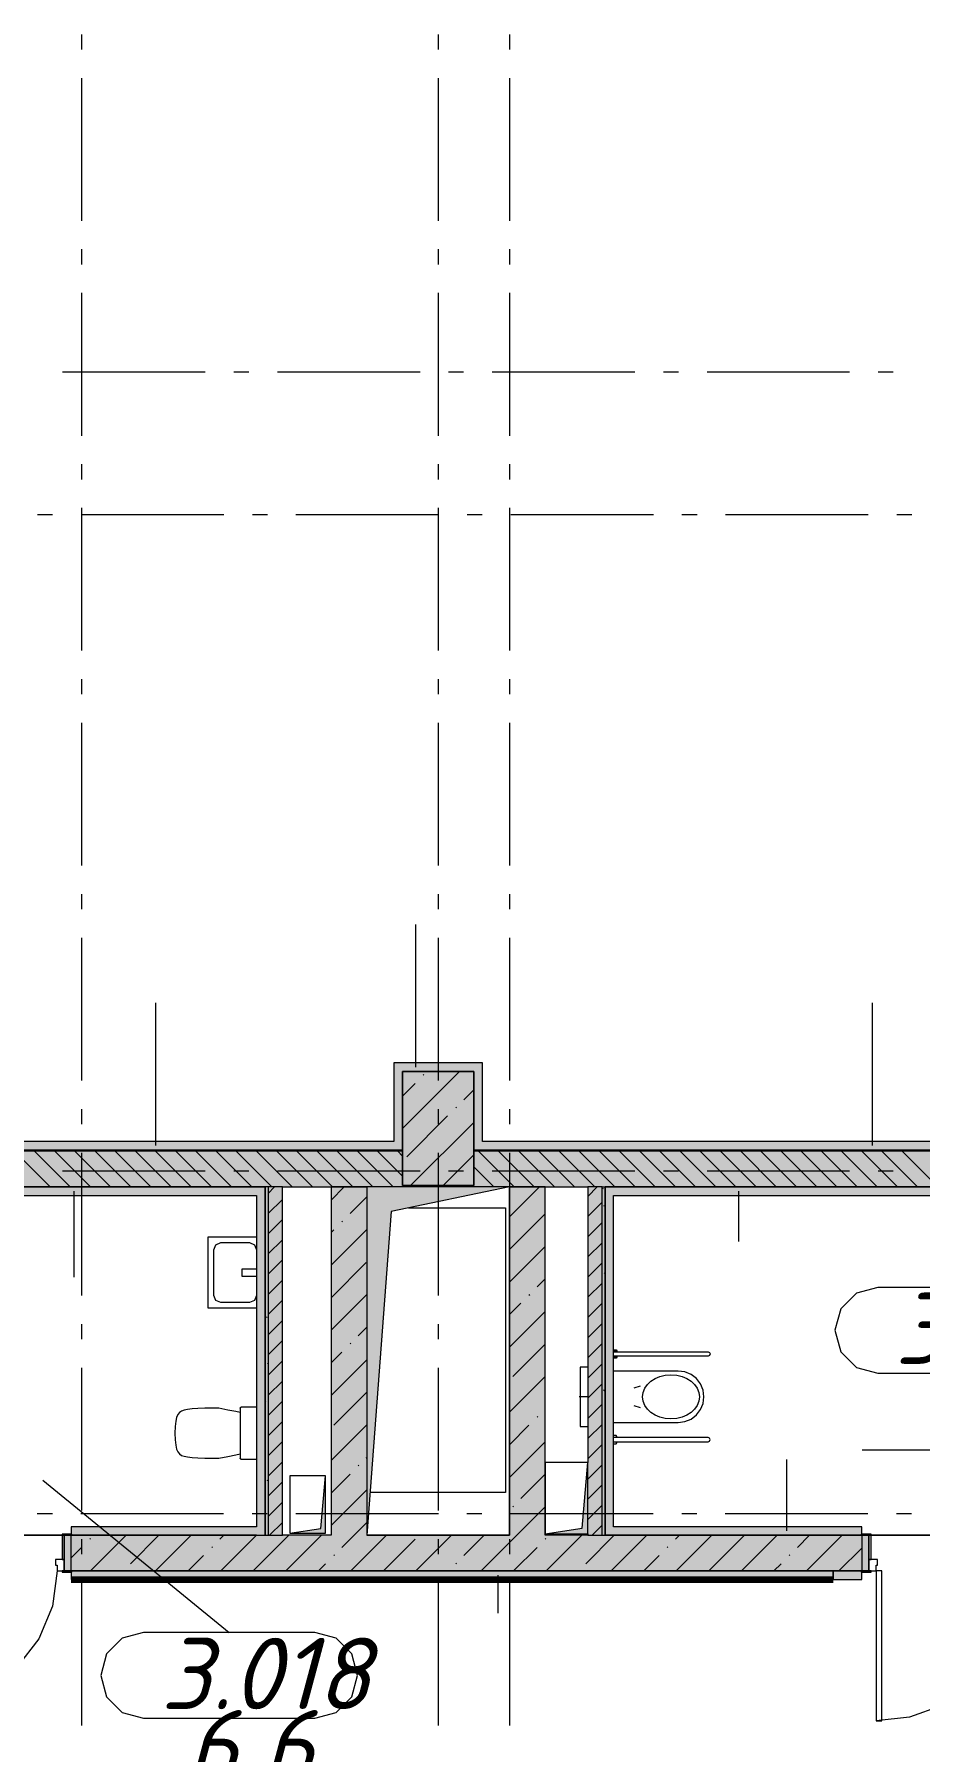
# Model space of a CAD drawing. Header units: millimetres. Extents: x -537608 to 253996, y -217170 to 186033.
# Drawn here: x -260357 to -254150, y 159255 to 171286 of the extents above; entities that cross this region are included whole.
import ezdxf

# ---------------------------------------------------------------- set-up
doc = ezdxf.new("R2010")
doc.units = ezdxf.units.MM
doc.layers.add('16) Лак 1.6м', color=160, linetype='Continuous', lineweight=90)
doc.layers.add('PDF _Геометрия', color=7, linetype='Continuous')
doc.layers.add('PDF _Текст', color=7, linetype='Continuous')
doc.layers.add('PDF _Сплошная заливка', color=7, linetype='Continuous', true_color=0xffffff)
doc.styles.add('PDF ISOCPEUR Italic', font='isocpeui.ttf')

msp = doc.modelspace()

# ---------------------------------------------------------------- hatches: boundary and pattern name
at = {"layer": 'PDF _Сплошная заливка', "transparency": 33554559}
for points in [[(-257776.1869, 163220.9057), (-257276.1893, 163220.9057), (-257276.1893, 164020.9045), (-257776.1869, 164020.9045), (-257776.1869, 163372.0366)], [(-246632.8397, 163211.254), (-246626.1914, 163211.254), (-246626.1914, 163461.2528), (-251276.1877, 163461.2528), (-251276.1877, 163220.9057), (-251776.1897, 163220.9057), (-251776.1897, 163461.2528), (-257276.1893, 163461.2528), (-257276.1893, 163220.9057), (-257776.1869, 163220.9057), (-257776.1869, 163461.2528), (-263516.1849, 163461.2528), (-263516.1849, 163211.254), (-246964.4548, 163211.254)], [(-258738.26, 160771.2537), (-258718.2633, 160771.2537), (-258718.2633, 163211.254), (-258738.26, 163211.254), (-258738.26, 161248.1888)], [(-256376.1901, 160771.2537), (-256356.1892, 160771.2537), (-256356.1892, 163211.254), (-256376.1901, 163211.254), (-256376.1901, 161248.1888)]]:
    msp.add_hatch(color=256, dxfattribs=at).paths.add_polyline_path(points)
at = {"layer": 'PDF _Сплошная заливка', "true_color": 0xff7d7d, "transparency": 33554559}
msp.add_hatch(color=11, dxfattribs=at).paths.add_polyline_path([(-258321.009, 163470.9045), (-257776.1869, 163470.9045), (-257776.1869, 163530.9052), (-263526.1875, 163530.9052), (-263526.1875, 163470.9045), (-261660.4854, 163470.9045)])
at = {"layer": 'PDF _Сплошная заливка', "true_color": 0xbce362, "transparency": 33554559}
for points in [[(-258798.2628, 163151.2534), (-258738.26, 163151.2534), (-258738.26, 163211.254), (-261447.8252, 163211.254), (-261447.8252, 163151.2534), (-259990.745, 163151.2534)], [(-251836.1882, 163151.2534), (-251776.1897, 163151.2534), (-251776.1897, 163211.254), (-256356.1892, 163211.254), (-256356.1892, 163151.2534), (-252476.9243, 163151.2534)], [(-256356.1892, 160831.2543), (-256296.1864, 160831.2543), (-256296.1864, 163151.2534), (-256356.1892, 163151.2534), (-256356.1892, 161248.1888)]]:
    msp.add_hatch(color=63, dxfattribs=at).paths.add_polyline_path(points)
at = {"layer": 'PDF _Сплошная заливка', "true_color": 0xe2e2e2, "transparency": 33554559}
for points in [[(-256476.1862, 160781.2541), (-256479.0625, 161248.1888), (-256516.1881, 160821.2538), (-256776.1874, 160781.2541), (-256651.2687, 160781.2541)], [(-258316.1864, 160786.5935), (-258316.1864, 161186.5928), (-258348.6874, 160819.0923), (-258566.1874, 160786.5935), (-258321.009, 160786.5935)]]:
    msp.add_hatch(color=254, dxfattribs=at).paths.add_polyline_path(points)
at = {"layer": 'PDF _Сплошная заливка', "transparency": 33554559}
h = msp.add_hatch(color=256, dxfattribs=at)
h.paths.add_polyline_path([(-256776.1874, 160521.2527), (-256776.1874, 160771.2537), (-260097.8286, 160771.2537), (-260097.8286, 160521.2527), (-258321.009, 160521.2527)], flags=0)
h.paths.add_polyline_path([(-261252.8279, 160521.2527), (-261247.8287, 160521.2527), (-261247.8287, 160771.2537), (-262006.1851, 160771.2537), (-262006.1851, 160521.2527), (-261660.4854, 160521.2527)], flags=0)
h.paths.add_polyline_path([(-263156.1852, 160521.2527), (-263156.1852, 160771.2537), (-264326.1863, 160771.2537), (-264326.1863, 160521.2527), (-263161.1886, 160521.2527)], flags=0)
at = {"layer": 'PDF _Сплошная заливка', "true_color": 0xbce362, "transparency": 33554559}
h = msp.add_hatch(color=63, dxfattribs=at)
h.paths.add_polyline_path([(-259990.745, 160771.2537), (-258798.2628, 160771.2537), (-258798.2628, 160831.2543), (-260097.8286, 160831.2543), (-260097.8286, 160779.254), (-260092.8294, 160779.254), (-260092.8294, 160771.2537)], flags=0)
h.paths.add_polyline_path([(-261252.8279, 160771.2537), (-261252.8279, 160779.254), (-261247.8287, 160779.254), (-261247.8287, 160831.2543), (-261447.8252, 160831.2543), (-261447.8252, 160771.2537)], flags=0)
at = {"layer": 'PDF _Сплошная заливка', "true_color": 0xf4f4f4, "transparency": 33554559}
for points in [[(-260147.8288, 160521.2527), (-260097.8286, 160521.2527), (-260097.8286, 160771.2537), (-260147.8288, 160771.2537), (-260147.8288, 160540.2396)], [(-254556.1865, 160521.2527), (-254506.1864, 160521.2527), (-254506.1864, 160771.2537), (-254556.1865, 160771.2537), (-254556.1865, 160540.2396)]]:
    msp.add_hatch(color=7, dxfattribs=at).paths.add_polyline_path(points)
at = {"layer": 'PDF _Сплошная заливка', "transparency": 33554559}
h = msp.add_hatch(color=256, dxfattribs=at)
h.paths.add_polyline_path([(-251276.1877, 160521.2527), (-251276.1877, 160771.2537), (-251525.2026, 160771.2537), (-251526.1886, 160771.2537), (-253306.1904, 160771.2537), (-253306.1904, 160521.2527), (-251642.052, 160521.2527)], flags=0)
h.paths.add_polyline_path([(-254756.1873, 160521.2527), (-254556.1865, 160521.2527), (-254556.1865, 160771.2537), (-256776.1874, 160771.2537), (-256776.1874, 160521.2527), (-254981.5283, 160521.2527)], flags=0)
at = {"layer": 'PDF _Сплошная заливка', "true_color": 0xbce362, "transparency": 33554559}
h = msp.add_hatch(color=63, dxfattribs=at)
h.paths.add_polyline_path([(-251836.1882, 160771.2537), (-251836.1882, 160831.2543), (-253306.1904, 160831.2543), (-253306.1904, 160779.254), (-253301.1869, 160779.254), (-253301.1869, 160771.2537), (-252476.9243, 160771.2537)], flags=0)
h.paths.add_polyline_path([(-254981.5283, 160771.2537), (-254561.19, 160771.4259), (-254561.19, 160779.254), (-254556.1865, 160779.254), (-254556.1865, 160831.2543), (-256356.1892, 160831.2543), (-256356.1892, 160771.2537), (-255816.4007, 160771.2537)], flags=0)
at = {"layer": 'PDF _Сплошная заливка', "true_color": 0xff7d7d, "transparency": 33554559}
h = msp.add_hatch(color=11, dxfattribs=at)
h.paths.add_polyline_path([(-254756.1873, 160461.2542), (-254756.1873, 160521.2527), (-260092.8294, 160521.2527), (-260092.8294, 160513.2545), (-260097.8286, 160513.2545), (-260097.8286, 160461.2542), (-254981.5283, 160461.2542)], flags=0)
h.paths.add_polyline_path([(-262006.1851, 160461.2542), (-261247.8287, 160461.2542), (-261247.8287, 160513.2545), (-261252.8279, 160513.2545), (-261252.8279, 160521.2527), (-262001.1859, 160521.2527), (-262001.1859, 160513.2545), (-262006.1851, 160513.2545)], flags=0)
h.paths.add_polyline_path([(-263161.1886, 160461.2542), (-263156.1852, 160461.2542), (-263156.1852, 160513.2545), (-263161.1886, 160513.2545), (-263161.1886, 160521.2527), (-264326.1863, 160521.2527), (-264326.1863, 160461.2542)], flags=0)
at = {"layer": 'PDF _Сплошная заливка', "true_color": 0x6a8dc8, "transparency": 33554559}
h = msp.add_hatch(color=153, dxfattribs=at)
h.paths.add_polyline_path([(-253106.1896, 160461.2542), (-253106.1896, 160521.2527), (-253301.1869, 160519.7543), (-253301.1869, 160513.2545), (-253306.1904, 160513.2545), (-253306.1904, 160461.2542), (-253301.1869, 160461.2542)], flags=0)
h.paths.add_polyline_path([(-254556.1865, 160461.2542), (-254556.1865, 160513.2545), (-254561.19, 160513.2545), (-254561.19, 160521.2527), (-254756.1873, 160521.2527), (-254756.1873, 160461.2542), (-254561.19, 160461.2542)], flags=0)

# ---------------------------------------------------------------- linework, layer by layer
at = {"layer": '16) Лак 1.6м'}
msp.add_line((-260097.8286, 160461.2542), (-254756.1873, 160461.2542), dxfattribs=at)
at = {"layer": 'PDF _Геометрия', "color": 253, "lineweight": 9, "true_color": 0xaaaaaa}
for p, q in [((-260026.1869, 171285.9213), (-260026.1869, 171180.0864)), ((-257526.1859, 171285.9213), (-257526.1859, 171180.0864)), ((-257026.1883, 171285.9213), (-257026.1883, 171180.0864)), ((-260026.1869, 170980.0856), (-260026.1869, 169980.086)), ((-257526.1859, 170980.0856), (-257526.1859, 169980.086)), ((-257026.1883, 170980.0856), (-257026.1883, 169980.086)), ((-260026.1869, 169780.0853), (-260026.1869, 169674.2526)), ((-257526.1859, 169780.0853), (-257526.1859, 169674.2526)), ((-257026.1883, 169780.0853), (-257026.1883, 169674.2526)), ((-260026.1869, 169474.2518), (-260026.1869, 168474.2522)), ((-257526.1859, 169474.2518), (-257526.1859, 168474.2522)), ((-257026.1883, 169474.2518), (-257026.1883, 168474.2522)), ((-260158.7874, 168921.2528), (-259158.7878, 168921.2528)), ((-258958.7913, 168921.2528), (-258852.9564, 168921.2528)), ((-258652.9557, 168921.2528), (-257652.9561, 168921.2528)), ((-257452.9553, 168921.2528), (-257347.1248, 168921.2528)), ((-257147.124, 168921.2528), (-256147.1245, 168921.2528)), ((-255947.1237, 168921.2528), (-255841.2888, 168921.2528)), ((-255641.2881, 168921.2528), (-254641.2885, 168921.2528)), ((-254441.292, 168921.2528), (-254335.4571, 168921.2528)), ((-260026.1869, 168274.2536), (-260026.1869, 168168.4187)), ((-257526.1859, 168274.2536), (-257526.1859, 168168.4187)), ((-257026.1883, 168274.2536), (-257026.1883, 168168.4187)), ((-260026.1869, 167968.4201), (-260026.1869, 166968.4205)), ((-257526.1859, 167968.4201), (-257526.1859, 166968.4205)), ((-257026.1883, 167968.4201), (-257026.1883, 166968.4205)), ((-260334.2875, 167921.2532), (-260228.457, 167921.2532)), ((-260028.4562, 167921.2532), (-259028.4566, 167921.2532)), ((-258828.4558, 167921.2532), (-258722.6253, 167921.2532)), ((-258522.6245, 167921.2532), (-257522.6249, 167921.2532)), ((-257322.6241, 167921.2532), (-257216.7893, 167921.2532)), ((-257016.7885, 167921.2532), (-256016.789, 167921.2532)), ((-255816.7925, 167921.2532), (-255710.9576, 167921.2532)), ((-255510.9569, 167921.2532), (-254510.9573, 167921.2532)), ((-254310.9565, 167921.2532), (-254205.1259, 167921.2532)), ((-260026.1869, 166768.4198), (-260026.1869, 166662.5871)), ((-257526.1859, 166768.4198), (-257526.1859, 166662.5871)), ((-257026.1883, 166768.4198), (-257026.1883, 166662.5871)), ((-260026.1869, 166462.5863), (-260026.1869, 165462.5867)), ((-257526.1859, 166462.5863), (-257526.1859, 165462.5867)), ((-257026.1883, 166462.5863), (-257026.1883, 165462.5867)), ((-260026.1869, 165262.586), (-260026.1869, 165156.7533)), ((-257526.1859, 165262.586), (-257526.1859, 165156.7533)), ((-257026.1883, 165262.586), (-257026.1883, 165156.7533)), ((-260026.1869, 164956.7546), (-260026.1869, 163956.7529)), ((-257526.1859, 164956.7546), (-257526.1859, 163956.7529)), ((-257026.1883, 164956.7546), (-257026.1883, 163956.7529)), ((-260026.1869, 163756.7543), (-260026.1869, 163650.9216)), ((-257526.1859, 163756.7543), (-257526.1859, 163650.9216)), ((-257026.1883, 163756.7543), (-257026.1883, 163650.9216)), ((-260026.1869, 163450.9208), (-260026.1869, 162450.9213)), ((-257526.1859, 163450.9208), (-257526.1859, 162450.9213)), ((-257026.1883, 163450.9208), (-257026.1883, 162450.9213)), ((-259158.7878, 163321.2527), (-260158.7874, 163321.2527)), ((-258852.9564, 163321.2527), (-258958.7913, 163321.2527)), ((-257652.9561, 163321.2527), (-258652.9557, 163321.2527)), ((-257347.1248, 163321.2527), (-257452.9553, 163321.2527)), ((-256147.1245, 163321.2527), (-257147.124, 163321.2527)), ((-255841.2888, 163321.2527), (-255947.1237, 163321.2527)), ((-254641.2885, 163321.2527), (-255641.2881, 163321.2527)), ((-254335.4571, 163321.2527), (-254441.292, 163321.2527)), ((-257026.1883, 163211.254), (-258026.1879, 163211.254)), ((-258026.1879, 163211.254), (-258026.1879, 160771.2537)), ((-257026.1883, 163211.254), (-257854.1884, 163039.2524)), ((-257026.1883, 160771.2537), (-257026.1883, 163211.254)), ((-257854.1884, 163039.2524), (-258026.1879, 160771.2537)), ((-259138.2615, 162361.2529), (-259138.2615, 162861.2527)), ((-259138.2615, 162861.2527), (-258798.2628, 162861.2527)), ((-259098.264, 162771.2527), (-259083.6196, 162806.6086)), ((-259083.6196, 162806.6086), (-259048.2638, 162821.253)), ((-259048.2638, 162821.253), (-258848.263, 162821.253)), ((-258848.263, 162821.253), (-258812.9072, 162806.6086)), ((-258812.9072, 162806.6086), (-258798.2628, 162771.2549)), ((-259098.264, 162451.255), (-259098.264, 162771.2527)), ((-258798.2628, 162636.254), (-258903.2753, 162636.254)), ((-258903.2753, 162636.254), (-258903.2753, 162586.2538)), ((-258903.2753, 162586.2538), (-258798.2628, 162586.2538)), ((-259083.6196, 162415.8992), (-259098.264, 162451.255)), ((-259048.2638, 162401.2548), (-259083.6196, 162415.8992)), ((-258812.9072, 162415.8992), (-258848.263, 162401.2548)), ((-258798.2628, 162451.2528), (-258812.9072, 162415.8992)), ((-254594.324, 162466.851), (-254704.1332, 162357.0439)), ((-254444.3234, 162507.0445), (-254594.324, 162466.851)), ((-253244.3231, 162507.0445), (-254444.3234, 162507.0445)), ((-258798.2628, 162361.2529), (-259138.2615, 162361.2529)), ((-258848.263, 162401.2548), (-259048.2638, 162401.2548)), ((-254704.1332, 162357.0439), (-254744.3245, 162207.0433)), ((-260026.1869, 162250.9205), (-260026.1869, 162145.0878)), ((-257526.1859, 162250.9205), (-257526.1859, 162145.0878)), ((-257026.1883, 162250.9205), (-257026.1883, 162145.0878)), ((-254744.3245, 162207.0433), (-254704.1332, 162057.0449)), ((-256296.1864, 162069.3813), (-256278.1877, 162069.3813)), ((-256273.1885, 162058.1816), (-256296.1864, 162058.1816)), ((-256296.1864, 162057.1805), (-255634.1876, 162057.1805)), ((-256278.1877, 162069.3813), (-256273.1885, 162064.38)), ((-256273.1885, 162064.38), (-256273.1885, 162058.1816)), ((-255634.1876, 162057.1805), (-255622.876, 162052.4957)), ((-255622.876, 162052.4957), (-255618.1868, 162041.1819)), ((-254704.1332, 162057.0449), (-254594.324, 161947.2357)), ((-260026.1869, 161945.087), (-260026.1869, 160945.0874)), ((-257526.1859, 161945.087), (-257526.1859, 160945.0874)), ((-257026.1883, 161945.087), (-257026.1883, 160945.0874)), ((-256476.1862, 161949.1906), (-256530.1865, 161949.1906)), ((-256530.1865, 161949.1906), (-256530.1865, 161533.1904)), ((-255634.1876, 162025.1812), (-256296.1864, 162025.1812)), ((-256296.1864, 162024.18), (-256273.1885, 162024.18)), ((-256278.1877, 162012.9804), (-256296.1864, 162012.9804)), ((-256273.1885, 162017.9817), (-256278.1877, 162012.9804)), ((-256273.1885, 162024.18), (-256273.1885, 162017.9817)), ((-255622.876, 162029.8682), (-255634.1876, 162025.1812)), ((-255618.1868, 162041.1819), (-255622.876, 162029.8682)), ((-254594.324, 161947.2357), (-254444.3234, 161907.0443)), ((-255843.1102, 161921.1892), (-256296.1864, 161921.1892)), ((-256109.9171, 161816.1854), (-256153.9666, 161802.9296)), ((-255796.5246, 161915.0576), (-255843.1102, 161921.1892)), ((-255753.1125, 161897.074), (-255796.5246, 161915.0576)), ((-255715.8319, 161868.4698), (-255753.1125, 161897.074)), ((-255687.2278, 161831.1893), (-255715.8319, 161868.4698)), ((-255669.2463, 161787.7771), (-255687.2278, 161831.1893)), ((-254444.3234, 161907.0443), (-253244.3231, 161907.0443)), ((-256476.1862, 161741.1894), (-256536.4861, 161741.1894)), ((-255687.2278, 161651.1895), (-255669.2463, 161694.6038)), ((-255663.1104, 161741.1894), (-255669.2463, 161787.7771)), ((-255669.2463, 161694.6038), (-255663.1104, 161741.1894)), ((-259359.2751, 161597.3786), (-259365.7728, 161569.9542)), ((-259350.4136, 161617.3472), (-259359.2751, 161597.3786)), ((-259338.9125, 161631.4856), (-259350.4136, 161617.3472)), ((-259324.4533, 161641.387), (-259338.9125, 161631.4856)), ((-259306.0369, 161648.2227), (-259324.4533, 161641.387)), ((-259282.1176, 161652.815), (-259306.0369, 161648.2227)), ((-259251.128, 161655.9776), (-259282.1176, 161652.815)), ((-259211.5093, 161658.5202), (-259251.128, 161655.9776)), ((-259161.6943, 161661.2524), (-259211.5093, 161658.5202)), ((-259063.8856, 161661.2524), (-259161.6943, 161661.2524)), ((-258999.4391, 161648.7502), (-259063.8856, 161661.2524)), ((-258944.6335, 161637.8799), (-258999.4391, 161648.7502)), ((-258914.0659, 161631.3435), (-258944.6335, 161637.8799)), ((-258913.7257, 161661.3406), (-258914.0659, 161658.7528)), ((-258914.0659, 161658.7528), (-258914.0659, 161313.7528)), ((-258912.7267, 161663.7541), (-258913.7257, 161661.3406)), ((-258913.7257, 161661.3406), (-258912.7267, 161663.7541)), ((-258911.1379, 161665.8252), (-258912.7267, 161663.7541)), ((-258912.7267, 161663.7541), (-258911.1379, 161665.8252)), ((-258909.0667, 161667.4141), (-258911.1379, 161665.8252)), ((-258911.1379, 161665.8252), (-258909.0667, 161667.4141)), ((-258906.6554, 161668.4131), (-258909.0667, 161667.4141)), ((-258909.0667, 161667.4141), (-258906.6554, 161668.4131)), ((-258904.0675, 161668.7532), (-258906.6554, 161668.4131)), ((-258798.2628, 161668.7532), (-258904.0675, 161668.7532)), ((-256153.9666, 161679.4513), (-256109.9171, 161666.1955)), ((-255796.5246, 161567.3233), (-255753.1125, 161585.3048)), ((-255753.1125, 161585.3048), (-255715.8319, 161613.9111)), ((-255715.8319, 161613.9111), (-255687.2278, 161651.1895)), ((-259370.1863, 161533.4531), (-259372.8, 161486.2539)), ((-259372.8, 161486.2539), (-259370.1863, 161439.0525)), ((-259365.7728, 161569.9542), (-259370.1863, 161533.4531)), ((-256530.1865, 161533.1904), (-256476.1862, 161533.1904)), ((-256296.1864, 161561.1896), (-255843.1102, 161561.1896)), ((-256278.1877, 161469.336), (-256296.1864, 161469.336)), ((-256296.1864, 161458.1363), (-256273.1885, 161458.1363)), ((-255634.1876, 161457.1352), (-256296.1864, 161457.1352)), ((-256273.1885, 161464.3368), (-256278.1877, 161469.336)), ((-256273.1885, 161458.1363), (-256273.1885, 161464.3368)), ((-255843.1102, 161561.1896), (-255796.5246, 161567.3233)), ((-255622.876, 161452.4503), (-255634.1876, 161457.1352)), ((-255618.1868, 161441.1365), (-255622.876, 161452.4503)), ((-259370.1863, 161439.0525), (-259365.7728, 161402.5535)), ((-259365.7728, 161402.5535), (-259359.2751, 161375.1291)), ((-259359.2751, 161375.1291), (-259350.4136, 161355.1584)), ((-259350.4136, 161355.1584), (-259338.9125, 161341.0221)), ((-259338.9125, 161341.0221), (-259324.4533, 161331.1206)), ((-259324.4533, 161331.1206), (-259306.0369, 161324.285)), ((-258999.4391, 161323.7554), (-258944.6335, 161334.6256)), ((-258944.6335, 161334.6256), (-258914.0659, 161341.1642)), ((-256296.1864, 161425.1358), (-255634.1876, 161425.1358)), ((-256273.1885, 161424.1369), (-256296.1864, 161424.1369)), ((-256296.1864, 161412.935), (-256278.1877, 161412.935)), ((-256278.1877, 161412.935), (-256273.1885, 161417.9363)), ((-256273.1885, 161417.9363), (-256273.1885, 161424.1369)), ((-255634.1876, 161425.1358), (-255622.876, 161429.8228)), ((-255622.876, 161429.8228), (-255618.1868, 161441.1365)), ((-254553.3619, 161369.0083), (-253140.4517, 161369.0083)), ((-259306.0369, 161324.285), (-259282.1176, 161319.6906)), ((-259282.1176, 161319.6906), (-259251.128, 161316.5301)), ((-259251.128, 161316.5301), (-259211.5093, 161313.9874)), ((-259211.5093, 161313.9874), (-259161.6943, 161311.2532)), ((-259161.6943, 161311.2532), (-259063.8856, 161311.2532)), ((-259063.8856, 161311.2532), (-258999.4391, 161323.7554)), ((-258914.0659, 161313.7528), (-258913.7257, 161311.1649)), ((-258913.7257, 161311.1649), (-258912.7267, 161308.7536)), ((-258912.7267, 161308.7536), (-258913.7257, 161311.1649)), ((-258912.7267, 161308.7536), (-258911.1379, 161306.6824)), ((-258911.1379, 161306.6824), (-258912.7267, 161308.7536)), ((-258911.1379, 161306.6824), (-258909.0667, 161305.0936)), ((-258909.0667, 161305.0936), (-258911.1379, 161306.6824)), ((-258909.0667, 161305.0936), (-258906.6554, 161304.0946)), ((-258906.6554, 161304.0946), (-258909.0667, 161305.0936)), ((-258906.6554, 161304.0946), (-258904.0675, 161303.7544)), ((-258904.0675, 161303.7544), (-258798.2628, 161303.7544)), ((-256476.1862, 161281.2539), (-256776.1874, 161281.2539)), ((-256776.1874, 161281.2539), (-256776.1874, 160781.2541)), ((-256516.1881, 160821.2538), (-256476.1862, 161281.2539)), ((-256476.1862, 160781.2541), (-256476.1862, 161281.2539)), ((-260296.8907, 161156.1329), (-258990.6895, 160090.0053)), ((-258316.1864, 161186.5928), (-258566.1874, 161186.5928)), ((-258566.1874, 161186.5928), (-258566.1874, 160786.5935)), ((-258348.6874, 160819.0923), (-258316.1864, 161186.5928)), ((-258316.1864, 160786.5935), (-258316.1864, 161186.5928)), ((-260230.4506, 160921.2543), (-260336.2855, 160921.2543)), ((-259030.4502, 160921.2543), (-260030.4498, 160921.2543)), ((-258724.6189, 160921.2543), (-258830.4495, 160921.2543)), ((-257524.6186, 160921.2543), (-258524.6181, 160921.2543)), ((-257218.783, 160921.2543), (-257324.6178, 160921.2543)), ((-256018.7826, 160921.2543), (-257018.7865, 160921.2543)), ((-255712.9513, 160921.2543), (-255818.7861, 160921.2543)), ((-254512.9509, 160921.2543), (-255512.9505, 160921.2543)), ((-254207.1196, 160921.2543), (-254312.9501, 160921.2543)), ((-260026.1869, 160745.0888), (-260026.1869, 160639.254)), ((-258566.1874, 160786.5935), (-258348.6874, 160819.0923)), ((-258566.1874, 160786.5935), (-258316.1864, 160786.5935)), ((-258026.1879, 160771.2537), (-257026.1883, 160771.2537)), ((-257526.1859, 160745.0888), (-257526.1859, 160639.254)), ((-257026.1883, 160745.0888), (-257026.1883, 160639.254)), ((-256776.1874, 160781.2541), (-256516.1881, 160821.2538)), ((-256776.1874, 160781.2541), (-256476.1862, 160781.2541)), ((-260026.1869, 160439.2553), (-260026.1869, 159439.2536)), ((-257526.1859, 160439.2553), (-257526.1859, 159439.2536)), ((-257026.1883, 160439.2553), (-257026.1883, 159439.2536)), ((-259740.6881, 160049.3102), (-259850.4973, 159939.5031)), ((-259590.6875, 160089.5015), (-259740.6881, 160049.3102)), ((-258390.6872, 160089.5015), (-259590.6875, 160089.5015)), ((-258240.6909, 160049.3102), (-258390.6872, 160089.5015)), ((-258130.8817, 159939.5031), (-258240.6909, 160049.3102)), ((-259850.4973, 159939.5031), (-259890.6887, 159789.5025)), ((-258090.6903, 159789.5025), (-258130.8817, 159939.5031)), ((-259890.6887, 159789.5025), (-259850.4973, 159639.502)), ((-258130.8817, 159639.502), (-258090.6903, 159789.5025)), ((-259850.4973, 159639.502), (-259740.6881, 159529.6949)), ((-259740.6881, 159529.6949), (-259590.6875, 159489.5036)), ((-258390.6872, 159489.5036), (-258240.6909, 159529.6949)), ((-258240.6909, 159529.6949), (-258130.8817, 159639.502)), ((-259590.6875, 159489.5036), (-258390.6872, 159489.5036))]:
    msp.add_line(p, q, dxfattribs=at)
at = {"layer": 'PDF _Геометрия', "lineweight": 9}
for p, q in [((-257682.1373, 164050.9059), (-257682.1373, 165050.9054)), ((-259504.0742, 163500.9059), (-259504.0742, 164500.9054)), ((-254480.3509, 163500.9059), (-254480.3509, 164500.9054)), ((-257776.1869, 164080.9052), (-257836.1897, 164080.9052)), ((-257836.1897, 164080.9052), (-257836.1897, 163530.9052)), ((-257276.1893, 164080.9052), (-257776.1869, 164080.9052)), ((-257776.1869, 163619.9234), (-257375.2079, 164020.9045)), ((-257776.1869, 164020.9045), (-257776.1869, 163461.2528)), ((-257276.1893, 164020.9045), (-257776.1869, 164020.9045)), ((-257776.1869, 163530.9052), (-257776.1869, 164020.9045)), ((-257776.1869, 164020.9045), (-257276.1893, 164020.9045)), ((-257630.4879, 163993.7235), (-257625.7471, 163998.4643)), ((-257216.1864, 164080.9052), (-257276.1893, 164080.9052)), ((-257276.1893, 163461.2528), (-257276.1893, 164020.9045)), ((-257276.1893, 164020.9045), (-257276.1893, 163530.9052)), ((-257216.1864, 163530.9052), (-257216.1864, 164080.9052)), ((-257776.1869, 163848.0223), (-257687.5111, 163936.6982)), ((-257345.3637, 163822.6497), (-257276.1893, 163891.8263)), ((-257402.3868, 163765.6245), (-257397.646, 163770.3653)), ((-257744.5385, 163423.4771), (-257459.4142, 163708.5992)), ((-257719.0088, 163220.9057), (-257276.1893, 163663.7274)), ((-257836.1897, 163530.9052), (-263466.1846, 163530.9052)), ((-257776.1869, 163470.9045), (-257776.1869, 163530.9052)), ((-257276.1893, 163530.9052), (-257276.1893, 163470.9045)), ((-251836.1882, 163530.9052), (-257216.1864, 163530.9052)), ((-263526.1875, 163470.9045), (-257776.1869, 163470.9045)), ((-257776.1869, 163461.2528), (-263516.1849, 163461.2528)), ((-260246.4341, 163211.254), (-260496.435, 163461.2528)), ((-260105.0152, 163211.254), (-260355.0162, 163461.2528)), ((-259963.592, 163211.254), (-260213.5929, 163461.2528)), ((-259822.173, 163211.254), (-260072.1697, 163461.2528)), ((-259680.7499, 163211.254), (-259930.7508, 163461.2528)), ((-259539.3309, 163211.254), (-259789.3276, 163461.2528)), ((-259397.9077, 163211.254), (-259647.9087, 163461.2528)), ((-259256.4845, 163211.254), (-259506.4855, 163461.2528)), ((-259115.0656, 163211.254), (-259365.0666, 163461.2528)), ((-258973.6424, 163211.254), (-259223.6434, 163461.2528)), ((-258832.2235, 163211.254), (-259082.2245, 163461.2528)), ((-258690.8003, 163211.254), (-258940.8012, 163461.2528)), ((-258549.3814, 163211.254), (-258799.3781, 163461.2528)), ((-258407.9582, 163211.254), (-258657.9591, 163461.2528)), ((-258266.535, 163211.254), (-258516.5359, 163461.2528)), ((-258125.116, 163211.254), (-258375.1171, 163461.2528)), ((-257983.6929, 163211.254), (-258233.6938, 163461.2528)), ((-257842.2739, 163211.254), (-258092.2749, 163461.2528)), ((-257776.1869, 163286.588), (-257950.8517, 163461.2528)), ((-257776.1869, 163428.0113), (-257809.4285, 163461.2528)), ((-257776.1869, 163461.2528), (-257776.1869, 163220.9057)), ((-257776.1869, 163220.9057), (-257776.1869, 163461.2528)), ((-257490.9119, 163220.9057), (-257276.1893, 163435.6284)), ((-257276.1893, 163470.9045), (-251776.1897, 163470.9045)), ((-257276.1893, 163220.9057), (-257276.1893, 163461.2528)), ((-251776.1897, 163461.2528), (-257276.1893, 163461.2528)), ((-257276.1893, 163461.2528), (-257276.1893, 163220.9057)), ((-256993.7433, 163211.254), (-257243.7442, 163461.2528)), ((-256852.3244, 163211.254), (-257102.3254, 163461.2528)), ((-256710.9012, 163211.254), (-256960.9021, 163461.2528)), ((-256569.4823, 163211.254), (-256819.4832, 163461.2528)), ((-256428.0591, 163211.254), (-256678.0601, 163461.2528)), ((-256286.6402, 163211.254), (-256536.6368, 163461.2528)), ((-256145.2169, 163211.254), (-256395.2179, 163461.2528)), ((-256003.7938, 163211.254), (-256253.7947, 163461.2528)), ((-255862.3748, 163211.254), (-256112.3758, 163461.2528)), ((-255720.9516, 163211.254), (-255970.9526, 163461.2528)), ((-255579.5328, 163211.254), (-255829.5337, 163461.2528)), ((-255438.1095, 163211.254), (-255688.1105, 163461.2528)), ((-255296.6906, 163211.254), (-255546.6872, 163461.2528)), ((-255155.2674, 163211.254), (-255405.2684, 163461.2528)), ((-255013.8485, 163211.254), (-255263.8451, 163461.2528)), ((-254872.4253, 163211.254), (-255122.4263, 163461.2528)), ((-254731.0021, 163211.254), (-254981.003, 163461.2528)), ((-254589.5832, 163211.254), (-254839.5841, 163461.2528)), ((-254448.1599, 163211.254), (-254698.161, 163461.2528)), ((-254306.7411, 163211.254), (-254556.7377, 163461.2528)), ((-254165.3178, 163211.254), (-254415.3188, 163461.2528)), ((-254023.8989, 163211.254), (-254273.8956, 163461.2528)), ((-257135.1665, 163211.254), (-257276.1893, 163352.2746)), ((-258738.26, 163211.254), (-261447.8252, 163211.254)), ((-261447.8252, 163211.254), (-258738.26, 163211.254)), ((-261387.8267, 163151.2534), (-258798.2628, 163151.2534)), ((-260079.3735, 163181.2526), (-260079.3735, 162578.2318)), ((-258798.2628, 163151.2534), (-258798.2628, 160831.2543)), ((-258738.26, 163151.2534), (-258738.26, 163211.254)), ((-258738.26, 163211.254), (-258738.26, 163151.2534)), ((-258718.2633, 163211.254), (-258738.26, 163211.254)), ((-258738.26, 160771.2537), (-258738.26, 163151.2534)), ((-258738.26, 163151.2534), (-258738.26, 160771.2537)), ((-258718.2633, 163166.0076), (-258673.0169, 163211.254)), ((-258618.263, 163211.254), (-258718.2633, 163211.254)), ((-258718.2633, 163211.254), (-258718.2633, 160771.2537)), ((-258618.263, 163211.254), (-258026.1879, 163211.254)), ((-258618.263, 160771.2537), (-258618.263, 163211.254)), ((-258276.1888, 163119.9236), (-258184.8605, 163211.254)), ((-258026.1879, 163211.254), (-258276.1888, 163211.254)), ((-258276.1888, 163211.254), (-258276.1888, 160771.2537)), ((-258143.709, 163024.3045), (-258026.1879, 163141.8256)), ((-257776.1869, 163220.9057), (-257276.1893, 163220.9057)), ((-257276.1893, 163220.9057), (-257776.1869, 163220.9057)), ((-257700.8507, 163211.254), (-257710.5046, 163220.9057)), ((-257559.4318, 163211.254), (-257569.0814, 163220.9057)), ((-257418.0086, 163211.254), (-257427.6625, 163220.9057)), ((-257276.5898, 163211.254), (-257286.2392, 163220.9057)), ((-257026.1883, 163001.3324), (-256816.2667, 163211.254)), ((-257026.1883, 163211.254), (-256476.1862, 163211.254)), ((-256776.1874, 163211.254), (-257026.1883, 163211.254)), ((-257026.1883, 163211.254), (-257026.1883, 160771.2537)), ((-256776.1874, 160771.2537), (-256776.1874, 163211.254)), ((-256476.1862, 163145.3414), (-256410.2756, 163211.254)), ((-256476.1862, 163211.254), (-256476.1862, 161281.2539)), ((-256376.1901, 163211.254), (-256476.1862, 163211.254)), ((-256376.1901, 163211.254), (-256356.1892, 163211.254)), ((-256376.1901, 160771.2537), (-256376.1901, 163211.254)), ((-256356.1892, 163211.254), (-256356.1892, 163151.2534)), ((-256356.1892, 163151.2534), (-256356.1892, 163211.254)), ((-256356.1892, 163211.254), (-251776.1897, 163211.254)), ((-251776.1897, 163211.254), (-256356.1892, 163211.254)), ((-256356.1892, 163151.2534), (-256356.1892, 160831.2543)), ((-256356.1892, 160831.2543), (-256356.1892, 163151.2534)), ((-256296.1864, 160831.2543), (-256296.1864, 163151.2534)), ((-256296.1864, 163151.2534), (-251836.1882, 163151.2534)), ((-255420.1496, 163181.2526), (-255420.1496, 162828.6935)), ((-258718.2633, 163024.5865), (-258618.263, 163124.5869)), ((-257026.1883, 162773.2356), (-256776.1874, 163023.2345)), ((-256476.1862, 163003.9203), (-256376.1901, 163103.9207)), ((-258718.2633, 162883.1655), (-258618.263, 162983.1658)), ((-258276.1888, 162663.7278), (-258026.1879, 162913.7266)), ((-258276.1888, 162891.8268), (-258257.7595, 162910.256)), ((-258200.7321, 162967.2792), (-258195.9913, 162972.0221)), ((-256476.1862, 162862.4992), (-256376.1901, 162962.4974)), ((-258718.2633, 162741.7443), (-258618.263, 162841.7448)), ((-257026.1883, 162545.1366), (-256776.1874, 162795.1355)), ((-256476.1862, 162721.076), (-256376.1901, 162821.0764)), ((-258718.2633, 162600.3233), (-258618.263, 162700.3237)), ((-258276.1888, 162435.6288), (-258029.6584, 162682.1571)), ((-256476.1862, 162579.655), (-256376.1901, 162679.6554)), ((-258718.2633, 162458.9023), (-258618.263, 162558.9005)), ((-256832.1426, 162511.0834), (-256776.1874, 162567.0387)), ((-256476.1862, 162438.2339), (-256376.1901, 162538.2343)), ((-258718.2633, 162317.4791), (-258618.263, 162417.4794)), ((-258276.1888, 162207.5299), (-258026.1879, 162457.5308)), ((-256889.1657, 162454.0581), (-256884.425, 162458.8011)), ((-257026.1883, 162317.0377), (-256946.1932, 162397.0329)), ((-257026.1883, 162088.9388), (-256776.1874, 162338.9397)), ((-256476.1862, 162296.8128), (-256376.1901, 162396.8133)), ((-258718.2633, 162176.058), (-258618.263, 162276.0584)), ((-258086.6859, 162168.936), (-258026.1879, 162229.4319)), ((-256476.1862, 162155.3918), (-256376.1901, 162255.3922)), ((-258718.2633, 162034.6369), (-258618.263, 162134.6373)), ((-258276.1888, 161979.4331), (-258200.7321, 162054.8855)), ((-258143.709, 162111.9107), (-258138.9682, 162116.6516)), ((-257003.2163, 161883.8118), (-256776.1874, 162110.8407)), ((-256476.1862, 162013.9707), (-256376.1901, 162113.9711)), ((-258718.2633, 161893.2159), (-258618.263, 161993.2163)), ((-258276.1888, 161751.3341), (-258026.1879, 162001.3329)), ((-256476.1862, 161872.5497), (-256376.1901, 161972.55)), ((-258718.2633, 161751.7948), (-258618.263, 161851.7952)), ((-257026.1883, 161632.7429), (-256776.1874, 161882.7418)), ((-256476.1862, 161731.1286), (-256376.1901, 161831.1269)), ((-258718.2633, 161610.3738), (-258618.263, 161710.3741)), ((-258257.7595, 161541.6644), (-258026.1879, 161773.2361)), ((-256832.1426, 161598.6897), (-256827.4018, 161603.4305)), ((-256476.1862, 161589.7054), (-256376.1901, 161689.7058)), ((-258718.2633, 161468.9527), (-258618.263, 161568.9531)), ((-258276.1888, 161295.1361), (-258026.1879, 161545.1372)), ((-257026.1883, 161404.644), (-256889.1657, 161541.6644)), ((-256476.1862, 161448.2844), (-256376.1901, 161548.2847)), ((-258718.2633, 161327.5316), (-258618.263, 161427.5299)), ((-257026.1883, 161176.545), (-256776.1874, 161426.546)), ((-256476.1862, 161306.8633), (-256376.1901, 161406.8637)), ((-258718.2633, 161186.1085), (-258618.263, 161286.1088)), ((-258086.6859, 161256.5423), (-258081.9407, 161261.2831)), ((-258029.6584, 161313.5655), (-258026.1879, 161317.0382)), ((-256476.1862, 161165.4423), (-256376.1901, 161265.4426)), ((-255082.1143, 160801.2529), (-255082.1143, 161301.2527)), ((-258718.2633, 161044.6874), (-258618.263, 161144.6878)), ((-258276.1888, 161067.0372), (-258143.709, 161199.517)), ((-258276.1888, 160838.9404), (-258026.1879, 161088.9392)), ((-256946.1932, 161028.4433), (-256776.1874, 161198.447)), ((-256476.1862, 161024.0212), (-256376.1901, 161124.0216)), ((-258718.2633, 160903.2663), (-258618.263, 161003.2667)), ((-257003.2163, 160971.418), (-256998.4755, 160976.1611)), ((-256975.2838, 160771.2537), (-256776.1874, 160970.348)), ((-256476.1862, 160882.6001), (-256376.1901, 160982.6005)), ((-258708.8549, 160771.2537), (-258618.263, 160861.8457)), ((-258115.7765, 160771.2537), (-258026.1879, 160860.8402)), ((-260162.8263, 160779.254), (-260162.8263, 160771.2537)), ((-260092.8294, 160779.254), (-260162.8263, 160779.254)), ((-260162.8263, 160771.2537), (-260162.8263, 160601.2543)), ((-260147.8288, 160771.2537), (-260162.8263, 160771.2537)), ((-260162.8263, 160771.2537), (-260092.8294, 160771.2537)), ((-260147.8288, 160771.2537), (-260147.8288, 160521.2527)), ((-260097.8286, 160771.2537), (-260147.8288, 160771.2537)), ((-260147.8288, 160601.2543), (-260147.8288, 160771.2537)), ((-258798.2628, 160831.2543), (-260097.8286, 160831.2543)), ((-260097.8286, 160831.2543), (-260097.8286, 160779.254)), ((-260097.8286, 160521.2527), (-260097.8286, 160771.2537)), ((-260092.8294, 160771.2537), (-260092.8294, 160779.254)), ((-258798.2628, 160771.2537), (-260092.8294, 160771.2537)), ((-260092.8294, 160771.2537), (-258798.2628, 160771.2537)), ((-259968.4964, 160743.3191), (-259963.7556, 160748.0621)), ((-259962.4638, 160521.2527), (-259712.4629, 160771.2537)), ((-259683.3721, 160572.2454), (-259484.366, 160771.2537)), ((-259506.2659, 160521.2527), (-259256.2692, 160771.2537)), ((-259056.1049, 160743.3191), (-259028.1681, 160771.2537)), ((-259050.0722, 160521.2527), (-258800.0713, 160771.2537)), ((-258821.9711, 160521.2527), (-258571.9702, 160771.2537)), ((-258798.2628, 160771.2537), (-258738.26, 160771.2537)), ((-258738.26, 160771.2537), (-258718.2633, 160771.2537)), ((-258718.2633, 160771.2537), (-258618.263, 160771.2537)), ((-258276.1888, 160771.2537), (-258618.263, 160771.2537)), ((-258593.8743, 160521.2527), (-258343.8734, 160771.2537)), ((-258200.7321, 160686.296), (-258115.7765, 160771.2537)), ((-258137.6764, 160521.2527), (-257887.6754, 160771.2537)), ((-257026.1883, 160771.2537), (-258026.1879, 160771.2537)), ((-257909.5796, 160521.2527), (-257687.5111, 160743.3191)), ((-257681.4784, 160521.2527), (-257431.4818, 160771.2537)), ((-257345.3637, 160629.2707), (-257203.3807, 160771.2537)), ((-257225.2849, 160521.2527), (-256975.2838, 160771.2537)), ((-256476.1862, 160771.2537), (-256776.1874, 160771.2537)), ((-256775.1195, 160743.3191), (-256770.3786, 160748.0621)), ((-256769.0869, 160521.2527), (-256519.086, 160771.2537)), ((-256489.9952, 160572.2454), (-256290.9891, 160771.2537)), ((-256476.1862, 160781.2541), (-256476.1862, 160771.2537)), ((-256476.1862, 160771.2537), (-256376.1901, 160771.2537)), ((-256446.1137, 160771.2537), (-256376.1901, 160841.1795)), ((-256376.1901, 160771.2537), (-256356.1892, 160771.2537)), ((-256356.1892, 160771.2537), (-256356.1892, 160831.2543)), ((-256356.1892, 160831.2543), (-256356.1892, 160771.2537)), ((-256356.1892, 160771.2537), (-254561.19, 160771.2537)), ((-254561.19, 160771.2537), (-256356.1892, 160771.2537)), ((-256312.889, 160521.2527), (-256062.888, 160771.2537)), ((-254556.1865, 160831.2543), (-256296.1864, 160831.2543)), ((-255862.7236, 160743.3191), (-255834.7912, 160771.2537)), ((-255856.6911, 160521.2527), (-255606.6944, 160771.2537)), ((-255628.5942, 160521.2527), (-255378.5933, 160771.2537)), ((-255400.4974, 160521.2527), (-255150.4965, 160771.2537)), ((-255007.3552, 160686.296), (-254922.3953, 160771.2537)), ((-254944.2995, 160521.2527), (-254694.2985, 160771.2537)), ((-254491.1889, 160779.254), (-254561.19, 160779.254)), ((-254561.19, 160779.254), (-254561.19, 160771.2537)), ((-254561.19, 160771.2537), (-254491.1889, 160771.2537)), ((-254556.1865, 160779.254), (-254556.1865, 160831.2543)), ((-254506.1864, 160771.2537), (-254556.1865, 160771.2537)), ((-254556.1865, 160771.2537), (-254556.1865, 160521.2527)), ((-254506.1864, 160521.2527), (-254506.1864, 160771.2537)), ((-254491.1889, 160771.2537), (-254506.1864, 160771.2537)), ((-254506.1864, 160771.2537), (-254506.1864, 160601.2543)), ((-254491.1889, 160771.2537), (-254491.1889, 160779.254)), ((-254491.1889, 160601.2543), (-254491.1889, 160771.2537)), ((-260097.8286, 160613.989), (-260025.5195, 160686.296)), ((-259278.1691, 160521.2527), (-259170.1511, 160629.2707)), ((-259113.1279, 160686.296), (-259108.3872, 160691.0368)), ((-258257.7595, 160629.2707), (-258253.0187, 160634.0115)), ((-256997.1837, 160521.2527), (-256832.1426, 160686.296)), ((-256084.7922, 160521.2527), (-255976.7742, 160629.2707)), ((-255919.751, 160686.296), (-255915.006, 160691.0368)), ((-255064.3783, 160629.2707), (-255059.6375, 160634.0115)), ((-254716.1984, 160521.2527), (-254556.1865, 160681.2645)), ((-260197.829, 160521.2527), (-260230.1965, 160275.3747)), ((-260147.8288, 160601.2543), (-260207.8273, 160601.2543)), ((-260207.8273, 160601.2543), (-260207.8273, 160561.2546)), ((-260207.8273, 160561.2546), (-260197.829, 160561.2546)), ((-260197.829, 160561.2546), (-260197.829, 160521.2527)), ((-260197.829, 160521.2527), (-260147.8288, 160521.2527)), ((-260162.8263, 160601.2543), (-260147.8288, 160601.2543)), ((-260162.8263, 160522.2539), (-260162.8263, 160521.2527)), ((-260147.8288, 160522.2539), (-260162.8263, 160522.2539)), ((-260162.8263, 160521.2527), (-260147.8288, 160521.2527)), ((-260162.8263, 160521.2527), (-260162.8263, 160513.2545)), ((-260092.8294, 160521.2527), (-260162.8263, 160521.2527)), ((-260162.8263, 160513.2545), (-260092.8294, 160513.2545)), ((-260147.8288, 160521.2527), (-260147.8288, 160601.2543)), ((-260147.8288, 160521.2527), (-260147.8288, 160522.2539)), ((-260147.8288, 160521.2527), (-260097.8286, 160521.2527)), ((-260097.8286, 160513.2545), (-260097.8286, 160461.2542)), ((-256776.1874, 160521.2527), (-260092.8294, 160521.2527)), ((-260092.8294, 160521.2527), (-256776.1874, 160521.2527)), ((-260092.8294, 160513.2545), (-260092.8294, 160521.2527)), ((-258365.7732, 160521.2527), (-258314.7827, 160572.2454)), ((-257402.3868, 160572.2454), (-257397.646, 160576.9884)), ((-257107.5011, 160491.2535), (-257107.5011, 160225.1032)), ((-254756.1873, 160521.2527), (-256776.1874, 160521.2527)), ((-256776.1874, 160521.2527), (-254756.1873, 160521.2527)), ((-255172.3963, 160521.2527), (-255121.4057, 160572.2454)), ((-254756.1873, 160521.2527), (-254561.19, 160521.2527)), ((-254561.19, 160521.2527), (-254756.1873, 160521.2527)), ((-254756.1873, 160461.2542), (-254756.1873, 160521.2527)), ((-254756.1873, 160521.2527), (-254756.1873, 160461.2542)), ((-254491.1889, 160521.2527), (-254561.19, 160521.2527)), ((-254561.19, 160521.2527), (-254561.19, 160513.2545)), ((-254561.19, 160513.2545), (-254491.1889, 160513.2545)), ((-254556.1865, 160521.2527), (-254506.1864, 160521.2527)), ((-254556.1865, 160461.2542), (-254556.1865, 160513.2545)), ((-254446.1878, 160601.2543), (-254506.1864, 160601.2543)), ((-254506.1864, 160601.2543), (-254506.1864, 160521.2527)), ((-254506.1864, 160601.2543), (-254491.1889, 160601.2543)), ((-254491.1889, 160522.2539), (-254506.1864, 160522.2539)), ((-254506.1864, 160522.2539), (-254506.1864, 160521.2527)), ((-254506.1864, 160521.2527), (-254456.1905, 160521.2527)), ((-254506.1864, 160521.2527), (-254491.1889, 160521.2527)), ((-254491.1889, 160521.2527), (-254491.1889, 160522.2539)), ((-254491.1889, 160513.2545), (-254491.1889, 160521.2527)), ((-254456.1905, 160521.2527), (-254456.1905, 160561.2546)), ((-254456.1905, 160561.2546), (-254446.1878, 160561.2546)), ((-254416.1886, 160521.2527), (-254456.1905, 160521.2527)), ((-254456.1905, 160521.2527), (-254456.1905, 159471.253)), ((-254446.1878, 160561.2546), (-254446.1878, 160601.2543)), ((-254416.1886, 159471.253), (-254416.1886, 160521.2527)), ((-254756.1873, 160461.2542), (-254556.1865, 160461.2542)), ((-260230.1965, 160275.3747), (-260325.103, 160046.253)), ((-260325.103, 160046.253), (-260476.0767, 159849.5032)), ((-254000.6126, 159575.2363), (-254222.5433, 159497.5793)), ((-254222.5433, 159497.5793), (-254456.1905, 159471.253)), ((-254456.1905, 159471.253), (-254416.1886, 159471.253))]:
    msp.add_line(p, q, dxfattribs=at)
at = {"layer": 'PDF _Геометрия', "color": 8, "lineweight": 9, "true_color": 0x787878}
for p, q in [((-256368.8098, 163200.6098), (-256372.1598, 163194.8033)), ((-256359.3152, 163075.3833), (-256362.6696, 163081.1898)), ((-258738.26, 162936.212), (-258736.2836, 162936.212)), ((-256358.8416, 162608.2699), (-256362.1959, 162602.4634)), ((-258738.26, 162529.8119), (-258736.2836, 162529.8119)), ((-258725.0323, 162296.1239), (-258728.3866, 162301.9305)), ((-258738.26, 162123.4118), (-258736.2836, 162123.4118)), ((-258718.2633, 161976.0357), (-258721.5962, 161970.2637)), ((-258738.26, 161818.6117), (-258736.2836, 161818.6117)), ((-258734.9961, 161703.784), (-258738.26, 161709.4398)), ((-256362.4887, 161789.1529), (-256365.843, 161783.3464)), ((-258738.26, 161412.2116), (-258736.2836, 161412.2116)), ((-258721.889, 161156.9532), (-258725.2432, 161151.1466)), ((-258738.26, 161005.8115), (-258736.2836, 161005.8115))]:
    msp.add_line(p, q, dxfattribs=at)
at = {"layer": 'PDF _Геометрия', "color": 9, "lineweight": 9, "true_color": 0xc0c0c0}
for p, q in [((-257734.2, 163064.1793), (-257054.1983, 163064.1793)), ((-257054.1983, 163064.1793), (-257054.1983, 161071.2527)), ((-257054.1983, 161071.2527), (-258003.4354, 161071.2527)), ((-261182.8268, 160771.2537), (-260162.8263, 160771.2537)), ((-260162.8263, 160771.2537), (-261182.8268, 160771.2537)), ((-254491.1889, 160771.2537), (-253371.188, 160771.2537)), ((-253371.188, 160771.2537), (-254491.1889, 160771.2537))]:
    msp.add_line(p, q, dxfattribs=at)
at = {"layer": 'PDF _Геометрия', "color": 253, "lineweight": 9, "true_color": 0xaaaaaa}
msp.add_ellipse((-255893.6869, 161741.1899), major_axis=(199.9881, 0.0037), ratio=0.7749995121, start_param=6.2831576203, end_param=12.5663429275, dxfattribs=at)
at = {"layer": 'PDF _Сплошная заливка', "color": 11, "lineweight": 35, "true_color": 0xff7d7d, "transparency": 33554559}
for points in [[(-257776.1869, 163530.9052), (-257776.1869, 164080.9052), (-257836.1897, 163530.9052), (-257836.1897, 164080.9052)], [(-257276.1893, 164020.9045), (-257276.1893, 164080.9052), (-257776.1869, 164020.9045), (-257776.1869, 164080.9052)], [(-257216.1864, 163530.9052), (-257216.1864, 164080.9052), (-257276.1893, 163530.9052), (-257276.1893, 164080.9052)], [(-251776.1897, 163470.9045), (-251776.1897, 163530.9052), (-257276.1893, 163470.9045), (-257276.1893, 163530.9052)]]:
    msp.add_solid(points, dxfattribs=at)
at = {"layer": 'PDF _Сплошная заливка', "color": 63, "lineweight": 35, "true_color": 0xbce362, "transparency": 33554559}
msp.add_solid([(-258738.26, 160771.2537), (-258738.26, 163151.2534), (-258798.2628, 160771.2537), (-258798.2628, 163151.2534)], dxfattribs=at)
at = {"layer": 'PDF _Сплошная заливка', "lineweight": 35, "transparency": 33554559}
for points in [[(-258618.263, 160771.2537), (-258618.263, 163211.254), (-258718.2633, 160771.2537), (-258718.2633, 163211.254)], [(-258026.1879, 160771.2537), (-258026.1879, 163211.254), (-258276.1888, 160771.2537), (-258276.1888, 163211.254)], [(-256776.1874, 160771.2537), (-256776.1874, 163211.254), (-257026.1883, 160771.2537), (-257026.1883, 163211.254)], [(-256376.1901, 160771.2537), (-256376.1901, 163211.254), (-256476.1862, 160771.2537), (-256476.1862, 163211.254)]]:
    msp.add_solid(points, dxfattribs=at)
at = {"layer": 'PDF _Сплошная заливка', "color": 254, "lineweight": 35, "true_color": 0xe2e2e2, "transparency": 33554559}
msp.add_solid([(-258026.1879, 160771.2537), (-257854.1884, 163039.2524), (-258026.1879, 163211.254), (-257026.1883, 163211.254)], dxfattribs=at)

# ---------------------------------------------------------------- texts
at = {"layer": 'PDF _Текст', "char_height": 500, "attachment_point": 4, "style": 'PDF ISOCPEUR Italic'}
for s, insert in [('3.017', (-254325.6526, 162220.3313)), ('3.018', (-259472.021, 159802.7927)), ('6,6', (-259293.0201, 159238.8438))]:
    msp.add_mtext(s, dxfattribs=dict(at, insert=insert))

doc.saveas('drawing.dxf')
